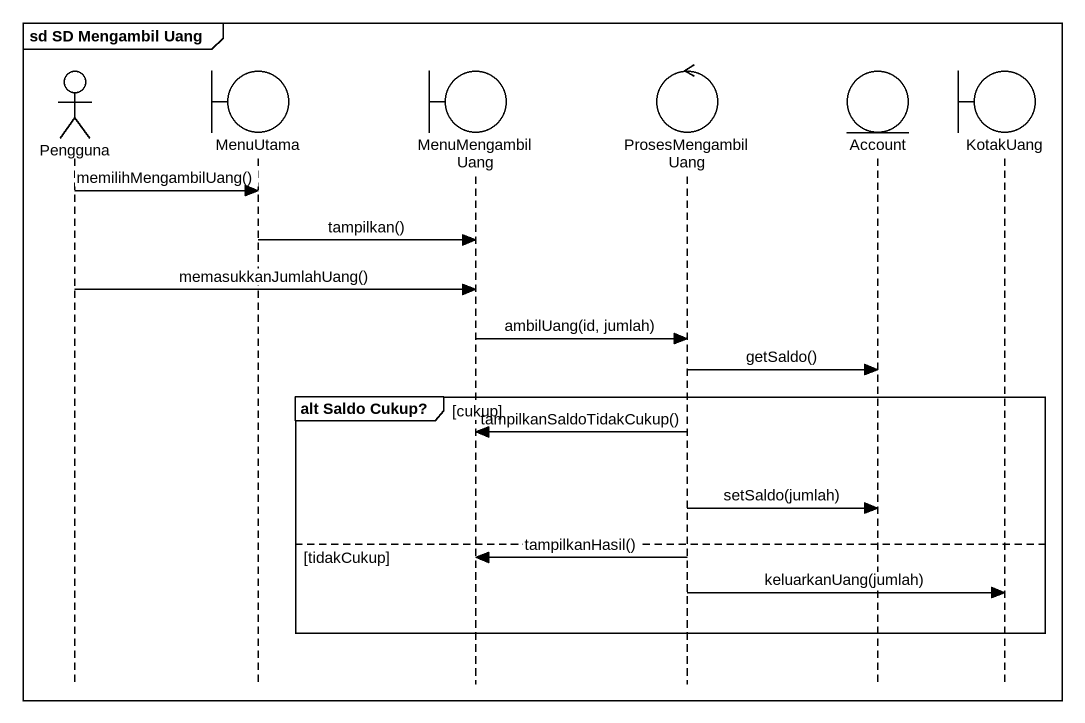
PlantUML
@startuml
mainframe sd SD Mengambil Uang
hide footbox
actor Pengguna
boundary MenuUtama
boundary MenuMengambilUang
control ProsesMengambilUang
entity Account
boundary KotakUang

Pengguna -> MenuUtama : memilihMengambilUang()
MenuUtama -> MenuMengambilUang : tampilkan()
Pengguna -> MenuMengambilUang : memasukkanJumlahUang()
MenuMengambilUang -> ProsesMengambilUang : ambilUang(id, jumlah)
ProsesMengambilUang -> Account : getSaldo()
group alt Saldo Cukup? [cukup]
  ProsesMengambilUang -> MenuMengambilUang : tampilkanSaldoTidakCukup()
  ProsesMengambilUang -> Account : setSaldo(jumlah)
else tidakCukup
  ProsesMengambilUang -> MenuMengambilUang : tampilkanHasil()
  ProsesMengambilUang -> KotakUang : keluarkanUang(jumlah)
end
@enduml
